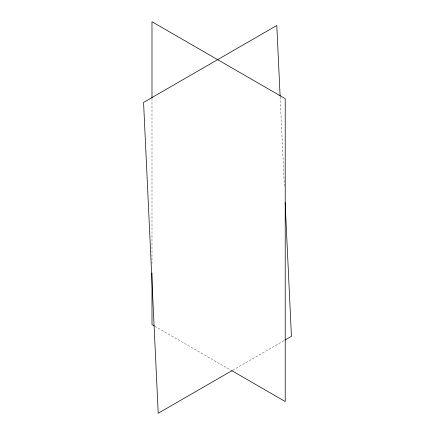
<?xml version="1.0" encoding="UTF-8"?>
<svg xmlns="http://www.w3.org/2000/svg" width="435" height="435" viewBox="0 0 435 435"><rect width="100%" height="100%" fill="white"/><g stroke="black" fill="none" stroke-linecap="round" stroke-linejoin="round"><path stroke-width="0.33" stroke-dasharray="2.17 1.63" d="M232.741 370.218L284.392 340.398M154.925 326.299L231.224 370.348M280.151 96.755L284.37 186.343M151.989 98.484L151.989 263.49"/><path stroke-width="0.65" d="M232.159 370.555L158.204 413.25L143.566 102.415L276.796 25.496L280.118 96.081M284.979 340.056L291.434 336.331L285.137 202.628M154.338 325.956L151.989 324.602L151.989 272.995M231.811 370.685L285.219 401.521L285.219 98.669L151.989 21.75L151.989 97.804"/></g></svg>
